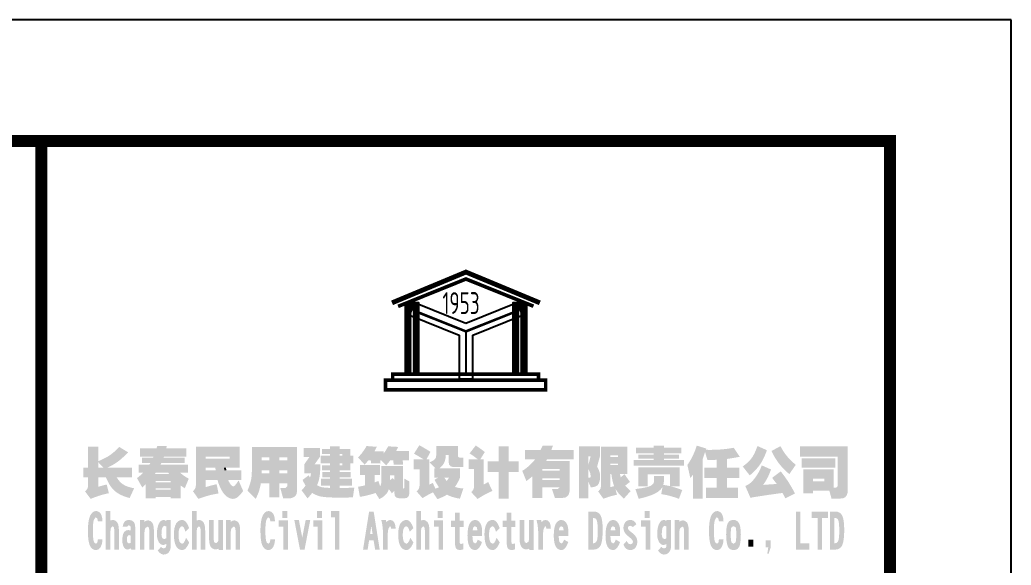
# Model space of a CAD drawing. Extents: x 1417642 to 3570900, y 124798 to 1191112.
# Drawn here: x 1606076 to 1618342, y 499497 to 506248 of the extents above; entities that cross this region are included whole.
import ezdxf

# ---------------------------------------------------------------- set-up
doc = ezdxf.new("R2010")
doc.units = 0
doc.header["$LTSCALE"] = 1000
doc.header["$MEASUREMENT"] = 0
doc.layers.add('PUB_TITLE', color=4, linetype='CONTINUOUS')
doc.layers.add('图戳', color=211, linetype='CONTINUOUS')
doc.styles.get("Standard").update_dxf_attribs({"font": 'GBENOR', "bigfont": 'GBCBIG'})

msp = doc.modelspace()

# ---------------------------------------------------------------- hatches: boundary and pattern name
at = {"layer": '图戳'}
h = msp.add_hatch(color=256, dxfattribs=at)
h.paths.add_polyline_path([(1610976.4, 502558.9), (1610888.9, 502594.3), (1610931.3, 502667.7), (1610953.1, 502705.5), (1610883.4, 502705.5), (1610883.4, 501860.5), (1610976.4, 501860.5)])
h.paths.add_polyline_path([(1610888.9, 502594.3), (1610976.4, 502558.9), (1610976.4, 502705.5), (1610953.1, 502705.5), (1610931.3, 502667.7)], flags=17)
h = msp.add_hatch(color=256, dxfattribs=at)
h.paths.add_polyline_path([(1612215.4, 501860.5), (1612308.4, 501860.5), (1612308.4, 502705.5), (1612238.7, 502705.5), (1612260.5, 502667.7), (1612302.9, 502594.3), (1612215.4, 502558.9)])
h.paths.add_polyline_path([(1612260.5, 502667.7), (1612238.7, 502705.5), (1612215.4, 502705.5), (1612215.4, 502558.9), (1612302.9, 502594.3)], flags=17)
h = msp.add_hatch(color=256, dxfattribs=at)
h.paths.add_polyline_path([(1608155.3, 500742.2), (1607817.8, 500742.2), (1607826.3, 500760.4), (1608115.3, 500760.4), (1608115.3, 500826.2), (1607853, 500826.2), (1607859.2, 500841.3), (1608136.6, 500841.3), (1608136.6, 500942.3), (1607887.2, 500942.3), (1607893.9, 500971.6), (1607776.9, 500971.6), (1607767.2, 500942.3), (1607561.3, 500942.3), (1607561.3, 500841.3), (1607729.8, 500841.3), (1607722.7, 500826.2), (1607588, 500826.2), (1607588, 500760.4), (1607689.8, 500760.4), (1607679.1, 500742.2), (1607545.3, 500742.2), (1607545.3, 500641.7), (1607600, 500641.7), (1607570.7, 500611.5), (1607544, 500588.8), (1607525.3, 500575.5), (1607591.1, 500457.7), (1607617.4, 500483), (1607633.8, 500499), (1607633.8, 500324.8), (1607755.6, 500324.8), (1607755.6, 500339), (1607942.8, 500339), (1607942.8, 500324.8), (1608064.6, 500324.8), (1608064.6, 500482.6), (1608094.4, 500463.5), (1608117.5, 500449.7), (1608165.9, 500567.5), (1608130.4, 500588.4), (1608100.1, 500608.4), (1608076.1, 500627.1), (1608075.2, 500627.5), (1608060.6, 500641.7), (1608155.3, 500641.7)])
h.paths.add_polyline_path([(1607758.3, 500641.7), (1607912.1, 500641.7), (1607922.3, 500626.2), (1607746.3, 500626.2)], flags=17)
h.paths.add_polyline_path([(1607755.6, 500539), (1607942.8, 500539), (1607942.8, 500521.3), (1607755.6, 500521.3)], flags=16)
h.paths.add_polyline_path([(1607755.6, 500447), (1607942.8, 500447), (1607942.8, 500431.9), (1607755.6, 500431.9)], flags=16)
h = msp.add_hatch(color=256, dxfattribs=at)
h.paths.add_polyline_path([(1610166.4, 500734.2), (1610166.4, 500756.4), (1610201.1, 500756.4), (1610201.1, 500851.6), (1610166.4, 500851.6), (1610166.4, 500936.9), (1610034.4, 500936.9), (1610034.4, 500969.4), (1609915.2, 500969.4), (1609915.2, 500936.9), (1609814.8, 500936.9), (1609814.8, 500873.3), (1609915.2, 500873.3), (1609915.2, 500851.6), (1609798.8, 500851.6), (1609798.8, 500756.4), (1609915.2, 500756.4), (1609915.2, 500734.2), (1609814.8, 500734.2), (1609814.8, 500671.1), (1609915.2, 500671.1), (1609915.2, 500651.5), (1609820.1, 500651.5), (1609820.1, 500583.1), (1609915.2, 500583.1), (1609915.2, 500566.2), (1609801.4, 500566.2), (1609801.4, 500481.7), (1609915.2, 500481.7), (1609915.2, 500453.2), (1609876.5, 500455.5), (1609840.5, 500458.6), (1609811.6, 500461.7), (1609777.9, 500474.1), (1609753.4, 500486.6), (1609763.6, 500510.6), (1609772.5, 500536.4), (1609779.6, 500565.3), (1609785.4, 500598.2), (1609789.9, 500634.2), (1609792.5, 500673.3), (1609793.4, 500716), (1609793.4, 500744.9), (1609722.7, 500744.9), (1609788.1, 500836), (1609788.1, 500947.6), (1609588.5, 500947.6), (1609588.5, 500836), (1609659.2, 500836), (1609595.1, 500744.9), (1609595.1, 500633.7), (1609679.2, 500633.7), (1609671.6, 500596.8), (1609666.3, 500580.4), (1609649.8, 500609.7), (1609574.3, 500551.9), (1609591.1, 500518.2), (1609608.5, 500487.5), (1609611.6, 500481.7), (1609590.7, 500455), (1609565.8, 500426.6), (1609562.3, 500423), (1609636.5, 500323.4), (1609661.4, 500351.9), (1609683.6, 500379.5), (1609692.9, 500391), (1609721, 500375), (1609753.4, 500361.2), (1609789.9, 500349.2), (1609802.3, 500345.7), (1609829.4, 500342.6), (1609858.8, 500339.4), (1609889.9, 500337.2), (1609922.3, 500335.4), (1609956.6, 500334.1), (1609992.6, 500333.2), (1610030.4, 500332.8), (1610069.5, 500333.2), (1610110.4, 500333.7), (1610153.5, 500335), (1610197.5, 500336.3), (1610214.4, 500457.2), (1610175.7, 500455.5), (1610137.9, 500454.1), (1610101.9, 500453.2), (1610067.3, 500452.8), (1610034.4, 500452.4), (1610034.4, 500481.7), (1610185.1, 500481.7), (1610185.1, 500566.2), (1610034.4, 500566.2), (1610034.4, 500583.1), (1610169.1, 500583.1), (1610169.1, 500651.5), (1610034.4, 500651.5), (1610034.4, 500671.1), (1610166.4, 500671.1), (1610166.4, 500703.1)])
h.paths.add_polyline_path([(1610034.4, 500734.2), (1610034.4, 500756.4), (1610065.9, 500756.4), (1610065.9, 500734.2)], flags=16)
h.paths.add_polyline_path([(1610034.4, 500851.6), (1610034.4, 500873.3), (1610065.9, 500873.3), (1610065.9, 500851.6)], flags=16)
h = msp.add_hatch(color=256, dxfattribs=at)
h.paths.add_polyline_path([(1610891, 500910.2), (1610732.3, 500910.2), (1610748.7, 500941.8), (1610758.5, 500960.9), (1610634.1, 500968), (1610616.3, 500937.4), (1610597.2, 500906.7), (1610576.7, 500878.2), (1610576.7, 500907.6), (1610464.2, 500907.6), (1610481.1, 500939.1), (1610493.6, 500962.3), (1610366, 500972), (1610348.7, 500941.8), (1610329.1, 500912.5), (1610307.8, 500883.6), (1610284.2, 500855.6), (1610261.5, 500830.7), (1610342, 500740.9), (1610366, 500767.5), (1610389.5, 500796), (1610417.6, 500796), (1610422.9, 500756.4), (1610539.4, 500756.4), (1610534.5, 500796), (1610547.8, 500796), (1610608.7, 500732.4), (1610631.8, 500759.1), (1610654.1, 500788), (1610658.5, 500793.3), (1610695.8, 500793.3), (1610702.5, 500743.1), (1610819, 500743.1), (1610813.2, 500793.3), (1610891, 500793.3)])
h.paths.add_polyline_path([(1610531.4, 500738.2), (1610286.4, 500738.2), (1610286.4, 500613.7), (1610346.9, 500613.7), (1610346.9, 500485.3), (1610314.4, 500477.7), (1610278, 500470.6), (1610261.1, 500467), (1610284.2, 500342.6), (1610324.2, 500350.1), (1610360.7, 500357.7), (1610394.4, 500366.1), (1610423.3, 500373.7), (1610457.6, 500383.5), (1610478, 500390.6), (1610525.1, 500314.5), (1610560.3, 500335), (1610589.6, 500357.2), (1610612.7, 500381.7), (1610630.1, 500407.9), (1610633.2, 500414.6), (1610642.1, 500438.6), (1610663.8, 500408.8), (1610679, 500387), (1610710.5, 500415.9), (1610710.5, 500387.9), (1610716.7, 500354.6), (1610735.9, 500333.2), (1610767.9, 500324.8), (1610773.6, 500324.8), (1610840.3, 500324.8), (1610869.2, 500331.4), (1610887.9, 500352.3), (1610895.9, 500387), (1610896.3, 500399), (1610896.3, 500533.3), (1610832.8, 500568.8), (1610832.8, 500455), (1610823.9, 500441.2), (1610816.3, 500452.4), (1610816.3, 500726.2), (1610550.5, 500726.2), (1610550.5, 500668.4), (1610550.5, 500609.7), (1610550.5, 500551), (1610547.8, 500513.3), (1610538.9, 500479.9), (1610535.8, 500472.4), (1610511.8, 500539), (1610477.6, 500526.2), (1610466, 500521.7), (1610466, 500613.7), (1610531.4, 500613.7)])
h.paths.add_polyline_path([(1610656.7, 500609.7), (1610710.5, 500609.7), (1610710.5, 500550.6), (1610690.5, 500575.1), (1610655.8, 500549.7), (1610656.7, 500551)], flags=16)
h = msp.add_hatch(color=256, dxfattribs=at)
h.paths.add_polyline_path([(1611156, 500900), (1611136.4, 500912.9), (1611110.2, 500929.4), (1611077.3, 500948.9), (1611037.7, 500972), (1611019.9, 500982.3), (1610952.8, 500877.3), (1610986.6, 500858.7), (1611018.1, 500840), (1611047.9, 500821.8), (1611072.8, 500806.2), (1610949.7, 500806.2), (1610949.7, 500684.4), (1611022.1, 500684.4), (1611022.1, 500567.1), (1611022.1, 500482.6), (1611015.9, 500447.9), (1610996.8, 500420.4), (1610984.8, 500410.6), (1611058.2, 500327), (1611091.5, 500346.6), (1611121.7, 500364.3), (1611134.2, 500371), (1611163.1, 500386.1), (1611188.4, 500397.7), (1611242.6, 500314.5), (1611277.8, 500327.9), (1611311.1, 500342.6), (1611342.2, 500359), (1611360.9, 500370.6), (1611389.8, 500355.9), (1611421.3, 500343.9), (1611455.6, 500333.7), (1611492.9, 500325.2), (1611522.3, 500320.8), (1611564, 500446.6), (1611524.5, 500450.6), (1611489.4, 500456.8), (1611459.1, 500465.3), (1611477.4, 500492.8), (1611495.1, 500523.5), (1611512, 500556.8), (1611522.7, 500580.4), (1611522.7, 500696.9), (1611270.6, 500696.9), (1611297.8, 500723.1), (1611319.1, 500750.7), (1611323.1, 500757.8), (1611336, 500788.9), (1611343.6, 500824.4), (1611344.9, 500838.7), (1611344.9, 500860), (1611381.8, 500860), (1611381.8, 500838.7), (1611381.8, 500776.4), (1611388, 500742.6), (1611406.2, 500720.9), (1611437.4, 500711.5), (1611447.1, 500711.1), (1611562.3, 500711.1), (1611562.3, 500827.6), (1611516.9, 500827.6), (1611498.3, 500840), (1611498.3, 500846.2), (1611498.3, 500900), (1611498.3, 500971.6), (1611229.7, 500971.6), (1611229.7, 500916), (1611229.7, 500862.7), (1611223.1, 500828), (1611213.7, 500811.6), (1611192, 500792.4), (1611156.8, 500775.1), (1611144.8, 500770.2), (1611217.3, 500696.9), (1611205.3, 500696.9), (1611205.3, 500580.4), (1611252, 500580.4), (1611207.1, 500554.6), (1611225.3, 500520.8), (1611243.5, 500489.7), (1611262.6, 500461.7), (1611229.7, 500448.8), (1611217.3, 500444.4), (1611186.6, 500514.6), (1611153.3, 500499.9), (1611144, 500495), (1611144, 500567.1), (1611144, 500713.8), (1611144, 500806.2), (1611107.9, 500806.2)])
h.paths.add_polyline_path([(1611328.4, 500580.4), (1611386.2, 500580.4), (1611366.2, 500549.3), (1611359.1, 500538.6), (1611337.3, 500566.6)], flags=16)
h = msp.add_hatch(color=256, dxfattribs=at)
h.paths.add_polyline_path([(1611829, 500897.4), (1611810.8, 500912.5), (1611784.5, 500932), (1611751.2, 500955.6), (1611717.4, 500978.7), (1611641, 500880.9), (1611672.5, 500859.6), (1611702.3, 500838.7), (1611729.9, 500817.8), (1611741.4, 500808.9), (1611629, 500808.9), (1611629, 500687.1), (1611697.4, 500687.1), (1611697.4, 500647.1), (1611697.4, 500567.1), (1611697.4, 500472.4), (1611690.7, 500438.1), (1611671.6, 500411), (1611660.5, 500402.6), (1611739.2, 500316.8), (1611772.1, 500337.2), (1611802.3, 500355.4), (1611820.6, 500365.7), (1611845.9, 500379.5), (1611877.5, 500395), (1611916.1, 500412.8), (1611923.2, 500415.9), (1611871.7, 500525.3), (1611838.8, 500508.4), (1611816.6, 500496.4), (1611816.6, 500567.1), (1611816.6, 500647.1), (1611816.6, 500808.9), (1611773.9, 500808.9)])
h.paths.add_polyline_path([(1612249.5, 500782.2), (1612125.5, 500782.2), (1612125.5, 500969.4), (1612001, 500969.4), (1612001, 500782.2), (1611863.2, 500782.2), (1611863.2, 500649.7), (1612001, 500649.7), (1612001, 500322.1), (1612125.5, 500322.1), (1612125.5, 500649.7), (1612249.5, 500649.7)])
h = msp.add_hatch(color=256, dxfattribs=at)
h.paths.add_polyline_path([(1612928.8, 500923.6), (1612653.6, 500923.6), (1612665.2, 500957.4), (1612672.3, 500976), (1612545.2, 500976), (1612529.6, 500943.6), (1612519.8, 500923.6), (1612326.4, 500923.6), (1612326.4, 500806.7), (1612451.4, 500806.7), (1612428.2, 500778.2), (1612422, 500771.1), (1612388.7, 500738.2), (1612358.5, 500711.1), (1612331.3, 500689.7), (1612306.9, 500673.7), (1612292.7, 500666.2), (1612343.8, 500537.7), (1612373.1, 500560.8), (1612401.1, 500583.1), (1612416.7, 500595.5), (1612416.7, 500329.7), (1612541.2, 500329.7), (1612541.2, 500459), (1612754.1, 500459), (1612733.7, 500441.2), (1612660.3, 500441.2), (1612696.3, 500329.7), (1612790.6, 500329.7), (1612823.9, 500334.6), (1612849.2, 500347.9), (1612867, 500370.1), (1612876.8, 500401.7), (1612879.5, 500432.4), (1612879.5, 500786.2), (1612587, 500786.2), (1612599.8, 500806.7), (1612928.8, 500806.7)])
h.paths.add_polyline_path([(1612755, 500688.4), (1612755, 500666.2), (1612541.2, 500666.2), (1612541.2, 500688.4)], flags=16)
h.paths.add_polyline_path([(1612755, 500573.7), (1612755, 500551.9), (1612541.2, 500551.9), (1612541.2, 500573.7)], flags=16)
h = msp.add_hatch(color=256, dxfattribs=at)
h.paths.add_polyline_path([(1613253.8, 500967.6), (1612993.7, 500967.6), (1612993.7, 500324.8), (1613108.4, 500324.8), (1613108.4, 500535), (1613141.7, 500459.9), (1613180.4, 500464.4), (1613211.5, 500476.8), (1613224.9, 500487), (1613240.9, 500510.6), (1613251.5, 500542.6), (1613256, 500583.1), (1613256.4, 500593.7), (1613253.3, 500630.2), (1613248.9, 500649.7), (1613238.7, 500678.2), (1613220.9, 500714.6), (1613219.1, 500718.2), (1613253.8, 500842.7)])
h.paths.add_polyline_path([(1613108.4, 500842.7), (1613138.2, 500842.7), (1613108.4, 500730.2)], flags=16)
h.paths.add_polyline_path([(1613108.4, 500692.9), (1613125.7, 500656.4), (1613133.7, 500635.1), (1613139.5, 500599.1), (1613139.5, 500593.7), (1613132.9, 500582.2), (1613108.4, 500579.1)], flags=16)
h.paths.add_polyline_path([(1613594.7, 500964.9), (1613267.6, 500964.9), (1613267.6, 500910.7), (1613267.6, 500856), (1613267.6, 500711.1), (1613267.6, 500540.4), (1613267.6, 500479), (1613260.9, 500444.8), (1613241.3, 500418.1), (1613231.5, 500410.6), (1613297.3, 500319.4), (1613333.8, 500332.3), (1613366.2, 500343.9), (1613371.6, 500345.7), (1613399.6, 500353.7), (1613436, 500362.6), (1613464, 500368.3), (1613445.8, 500443), (1613460.9, 500418.1), (1613480.5, 500391.9), (1613504.5, 500363.9), (1613533.4, 500335), (1613549.4, 500319.9), (1613633.9, 500415), (1613604.1, 500441.7), (1613579.2, 500466.1), (1613565.4, 500481.3), (1613590.7, 500500.8), (1613621.4, 500524.8), (1613625, 500527.9), (1613557.8, 500623.1), (1613529.4, 500599.9), (1613510.7, 500584.8), (1613502.7, 500619.5), (1613501.4, 500627.1), (1613594.7, 500627.1), (1613594.7, 500681.7), (1613594.7, 500735.5)])
h.paths.add_polyline_path([(1613477.8, 500856), (1613477.8, 500836.9), (1613384, 500836.9), (1613384, 500856)], flags=16)
h.paths.add_polyline_path([(1613477.8, 500755.1), (1613477.8, 500735.5), (1613384, 500735.5), (1613384, 500755.1)], flags=16)
h.paths.add_polyline_path([(1613394.7, 500627.1), (1613400.9, 500584.8), (1613408.5, 500547), (1613416.9, 500513.7), (1613426.7, 500484.4), (1613430.3, 500475.9), (1613394.7, 500466.1), (1613384, 500463), (1613384, 500540.4), (1613384, 500627.1)], flags=16)
h = msp.add_hatch(color=256, dxfattribs=at)
h.paths.add_polyline_path([(1614262.9, 500950.3), (1614047.3, 500950.3), (1614047.3, 500974.7), (1613920.1, 500974.7), (1613920.1, 500950.3), (1613701, 500950.3), (1613701, 500881.3), (1613920.1, 500881.3), (1613920.1, 500864.9), (1613727.7, 500864.9), (1613727.7, 500817.3), (1613920.1, 500817.3), (1613920.1, 500800.9), (1613671.6, 500800.9), (1613671.6, 500727.1), (1614292.2, 500727.1), (1614292.2, 500800.9), (1614047.3, 500800.9), (1614047.3, 500817.3), (1614234, 500817.3), (1614234, 500864.9), (1614047.3, 500864.9), (1614047.3, 500881.3), (1614262.9, 500881.3)])
h.paths.add_polyline_path([(1613845, 500620.4), (1614122.4, 500620.4), (1614122.4, 500474.6), (1614087.7, 500482.6), (1614052.2, 500488.8), (1614038.8, 500490.6), (1614044.6, 500525.7), (1614044.6, 500529.7), (1614044.6, 500601.7), (1613922.8, 500601.7), (1613922.8, 500529.7), (1613912.6, 500503), (1613881.5, 500479.5), (1613880.1, 500479), (1613859.2, 500471), (1613831.7, 500463), (1613797.9, 500455.5), (1613757.4, 500448.4), (1613710.8, 500441.7), (1613692.5, 500439), (1613733, 500318.1), (1613778.8, 500329.2), (1613821, 500340.8), (1613858.8, 500352.8), (1613893, 500365.2), (1613923.3, 500378.1), (1613949, 500391.5), (1613971.3, 500405.2), (1613978.8, 500410.6), (1614006.4, 500435.5), (1614027.3, 500463), (1614028.6, 500465.7), (1614012.2, 500377.2), (1614054, 500369.2), (1614089.5, 500362.1), (1614118, 500354.6), (1614118.4, 500354.6), (1614146.9, 500347), (1614180.7, 500336.3), (1614219.3, 500323), (1614231.8, 500318.6), (1614272.2, 500427), (1614234.4, 500441.2), (1614199.3, 500452.8), (1614167.8, 500462.6), (1614154, 500466.6), (1614135.8, 500471), (1614239.3, 500471), (1614239.3, 500710.2), (1613728.5, 500710.2), (1613728.5, 500665.7), (1613728.5, 500620.4), (1613728.5, 500471), (1613845, 500471)])
for points in [[(1614527, 500816.9), (1614538.5, 500848.9), (1614550.1, 500884), (1614555, 500898.7), (1614583.4, 500800), (1614619, 500800), (1614655, 500800.4), (1614691.4, 500801.3), (1614698.1, 500801.3), (1614698.1, 500704.9), (1614545.6, 500704.9), (1614545.6, 500577.7), (1614698.1, 500577.7), (1614698.1, 500457.2), (1614564.3, 500457.2), (1614564.3, 500329.7), (1614963.5, 500329.7), (1614963.5, 500457.2), (1614825.2, 500457.2), (1614825.2, 500577.7), (1614976.8, 500577.7), (1614976.8, 500704.9), (1614825.2, 500704.9), (1614825.2, 500812), (1614860.4, 500817.3), (1614895.9, 500822.7), (1614931.5, 500828.9), (1614967.1, 500835.6), (1614983.5, 500838.7), (1614908.8, 500950.7), (1614876.4, 500944.9), (1614843, 500939.6), (1614808.8, 500935.1), (1614774.1, 500931.6), (1614738.6, 500928.5), (1614702.1, 500926.7), (1614665.2, 500925.4), (1614627.4, 500924.5), (1614588.7, 500924.9), (1614563.4, 500925.4), (1614568.7, 500941.4), (1614452.3, 500976.9), (1614439.8, 500940), (1614426, 500904.9), (1614411.8, 500871.1), (1614396.3, 500838.2), (1614379.8, 500807.1), (1614362.5, 500777.8), (1614344.2, 500749.3), (1614336.2, 500737.8), (1614372.3, 500575.5), (1614395.4, 500603.5), (1614405.1, 500615.1), (1614405.1, 500322.1), (1614527, 500322.1)], [(1606991.5, 500055.9), (1607007.8, 500084.3), (1607017.8, 500088.5), (1607034.6, 500074.8), (1607041.4, 500041.2), (1607098.2, 500041.2), (1607095, 500078.5), (1607087.2, 500111.1), (1607076.6, 500134.2), (1607057.7, 500154.7), (1607034.1, 500165.2), (1607017.8, 500166.8), (1606993.6, 500162), (1606972.6, 500147.3), (1606953.7, 500123.2), (1606950, 500116.8), (1606940, 500093.2), (1606931.6, 500065.3), (1606925.8, 500032.8), (1606921.6, 499996), (1606919, 499955), (1606918.5, 499921.9), (1606919.5, 499877.2), (1606921.6, 499837.3), (1606925.8, 499802.6), (1606931.6, 499772.6), (1606939.5, 499747.9), (1606939.5, 499747.4), (1606954.2, 499719), (1606973.1, 499699.1), (1606995.2, 499687.5), (1607017.8, 499683.8), (1607043, 499689.1), (1607064, 499705.4), (1607076.6, 499723.2), (1607089.3, 499752.7), (1607096.1, 499785.8), (1607098.2, 499816.8), (1607041.4, 499816.8), (1607036.2, 499781.6), (1607034.6, 499778.4), (1607017.8, 499762.6), (1606998.3, 499775.3), (1606988.9, 499797.3), (1606984.7, 499821.5), (1606981.5, 499854.6), (1606979.9, 499896.7), (1606979.9, 499921.9), (1606980.5, 499969.7), (1606983.1, 500008.6), (1606987.3, 500038.5)], [(1607282.7, 500023.3), (1607279, 500028.6), (1607259, 500047.5), (1607234.8, 500056.4), (1607223.8, 500056.9), (1607198.6, 500050.6), (1607196.5, 500049.6), (1607196.5, 500166.8), (1607139.7, 500166.8), (1607139.7, 499690.1), (1607196.5, 499690.1), (1607196.5, 499917.1), (1607202.2, 499953.9), (1607204.4, 499959.7), (1607223.8, 499978.1), (1607238.5, 499968.1), (1607244.8, 499939.2), (1607245.3, 499921.9), (1607245.3, 499690.1), (1607302.1, 499690.1), (1607302.1, 499921.9), (1607300, 499964.4), (1607293.7, 499998.6)], [(1608367.3, 499964.4), (1608361, 499998.6), (1608350, 500023.3), (1608346.3, 500028.6), (1608326.4, 500047.5), (1608302.2, 500056.4), (1608291.1, 500056.9), (1608265.9, 500050.6), (1608263.8, 500049.6), (1608263.8, 500166.8), (1608207.1, 500166.8), (1608207.1, 499690.1), (1608263.8, 499690.1), (1608263.8, 499917.1), (1608269.6, 499953.9), (1608271.2, 499959.7), (1608291.1, 499978.1), (1608305.9, 499968.1), (1608312.2, 499939.2), (1608312.7, 499921.9), (1608312.7, 499690.1), (1608369.4, 499690.1), (1608369.4, 499921.9)], [(1609115.2, 499969.7), (1609117.8, 500008.6), (1609121.5, 500038.5), (1609126.2, 500055.9), (1609142.5, 500084.3), (1609152.5, 500088.5), (1609168.8, 500074.8), (1609176.1, 500041.2), (1609232.9, 500041.2), (1609229.7, 500078.5), (1609221.9, 500111.1), (1609211.3, 500134.2), (1609192.4, 500154.7), (1609168.8, 500165.2), (1609152.5, 500166.8), (1609128.3, 500162), (1609106.8, 500147.3), (1609087.8, 500123.2), (1609084.2, 500116.8), (1609074.2, 500093.2), (1609066.3, 500065.3), (1609060, 500032.8), (1609055.8, 499996), (1609053.7, 499955), (1609053.2, 499921.9), (1609054.2, 499877.2), (1609056.3, 499837.3), (1609060.5, 499802.6), (1609066.3, 499772.6), (1609073.7, 499747.9), (1609074.2, 499747.4), (1609088.9, 499719), (1609107.3, 499699.1), (1609129.9, 499687.5), (1609152.5, 499683.8), (1609177.7, 499689.1), (1609198.7, 499705.4), (1609211.3, 499723.2), (1609224, 499752.7), (1609230.8, 499785.8), (1609232.9, 499816.8), (1609176.1, 499816.8), (1609170.9, 499781.6), (1609169.3, 499778.4), (1609152.5, 499762.6), (1609133, 499775.3), (1609123.6, 499797.3), (1609119.4, 499821.5), (1609116.2, 499854.6), (1609114.6, 499896.7), (1609114.6, 499921.9)], [(1610030.6, 500166.8), (1609926.6, 500166.8), (1609926.6, 500088.5), (1609973.9, 500088.5), (1609973.9, 499690.1), (1610030.6, 499690.1)], [(1611121.6, 500028.6), (1611101.1, 500047.5), (1611077, 500056.4), (1611065.9, 500056.9), (1611040.7, 500050.6), (1611039.1, 500049.6), (1611039.1, 500166.8), (1610982.4, 500166.8), (1610982.4, 499690.1), (1611039.1, 499690.1), (1611039.1, 499917.1), (1611044.4, 499953.9), (1611046.5, 499959.7), (1611065.9, 499978.1), (1611081.2, 499968.1), (1611087, 499939.2), (1611087.5, 499921.9), (1611087.5, 499690.1), (1611144.2, 499690.1), (1611144.2, 499921.9), (1611142.1, 499964.4), (1611135.8, 499998.6), (1611125.3, 500023.3)], [(1611568.3, 500049.6), (1611517.4, 500049.6), (1611517.4, 500147.3), (1611459.6, 500147.3), (1611459.6, 500049.6), (1611411.7, 500049.6), (1611411.7, 499968.6), (1611459.6, 499968.6), (1611459.6, 499784.7), (1611462.2, 499742.1), (1611469.5, 499712.7), (1611473.7, 499704.3), (1611492.1, 499689.6), (1611520.5, 499683.8), (1611522.1, 499683.8), (1611547.3, 499688), (1611564.7, 499695.4), (1611564.7, 499767.9), (1611538.4, 499759.5), (1611534.7, 499759), (1611522.1, 499765.8), (1611517.4, 499784.7), (1611517.4, 499968.6), (1611568.3, 499968.6)], [(1612209, 500049.6), (1612158, 500049.6), (1612158, 500147.3), (1612100.2, 500147.3), (1612100.2, 500049.6), (1612051.8, 500049.6), (1612051.8, 499968.6), (1612100.2, 499968.6), (1612100.2, 499784.7), (1612102.3, 499742.1), (1612109.6, 499712.7), (1612114.4, 499704.3), (1612132.8, 499689.6), (1612160.6, 499683.8), (1612162.7, 499683.8), (1612187.9, 499688), (1612204.8, 499695.4), (1612204.8, 499767.9), (1612179, 499759.5), (1612174.8, 499759), (1612162.7, 499765.8), (1612158, 499784.7), (1612158, 499968.6), (1612209, 499968.6)], [(1614667.4, 500008.6), (1614671.6, 500038.5), (1614676.3, 500055.9), (1614692.1, 500084.3), (1614702.6, 500088.5), (1614718.9, 500074.8), (1614726.2, 500041.2), (1614783, 500041.2), (1614779.9, 500078.5), (1614772, 500111.1), (1614760.9, 500134.2), (1614742, 500154.7), (1614718.9, 500165.2), (1614702.6, 500166.8), (1614678.4, 500162), (1614656.9, 500147.3), (1614638, 500123.2), (1614634.3, 500116.8), (1614624.3, 500093.2), (1614616.4, 500065.3), (1614610.1, 500032.8), (1614605.9, 499996), (1614603.8, 499955), (1614603.3, 499921.9), (1614603.8, 499877.2), (1614606.4, 499837.3), (1614610.6, 499802.6), (1614616.4, 499772.6), (1614623.8, 499747.9), (1614623.8, 499747.4), (1614639, 499719), (1614657.4, 499699.1), (1614679.5, 499687.5), (1614702.6, 499683.8), (1614727.8, 499689.1), (1614748.8, 499705.4), (1614760.9, 499723.2), (1614773.5, 499752.7), (1614780.9, 499785.8), (1614783, 499816.8), (1614726.2, 499816.8), (1614721, 499781.6), (1614719.4, 499778.4), (1614702.6, 499762.6), (1614683.2, 499775.3), (1614673.7, 499797.3), (1614669, 499821.5), (1614666.3, 499854.6), (1614664.8, 499896.7), (1614664.2, 499921.9), (1614665.3, 499969.7)], [(1615735.3, 500160.5), (1615678.5, 500160.5), (1615678.5, 499690.1), (1615845.1, 499690.1), (1615845.1, 499768.9), (1615735.3, 499768.9)], [(1616003.3, 500081.6), (1616074.2, 500081.6), (1616074.2, 500160.5), (1615873.5, 500160.5), (1615873.5, 500081.6), (1615946.5, 500081.6), (1615946.5, 499690.1), (1616003.3, 499690.1)], [(1607715.7, 500021.2), (1607696.8, 500040.1), (1607672.6, 500050.1), (1607658.9, 500051.2), (1607635.3, 500045.4), (1607617.9, 500033.3), (1607617.9, 500056.9), (1607561.2, 500056.9), (1607561.2, 499690.1), (1607617.9, 499690.1), (1607617.9, 499905.1), (1607623.7, 499941.3), (1607630.6, 499956), (1607652.6, 499972.3), (1607658.9, 499972.9), (1607672.1, 499962.9), (1607677.9, 499929.2), (1607677.9, 499690.1), (1607734.6, 499690.1), (1607734.6, 499928.7), (1607732, 499969.7), (1607724.6, 500001.8)], [(1608139.3, 500022.3), (1608121.4, 500042.2), (1608102.5, 500053.8), (1608085.1, 500056.9), (1608058.3, 500053.3), (1608035.7, 500041.2), (1608016.3, 500021.7), (1608009.5, 500011.7), (1607997.9, 499985.5), (1607989.5, 499954.5), (1607984.2, 499918.7), (1607982.7, 499878.8), (1607983.7, 499836.7), (1607987.9, 499800), (1607995.3, 499767.9), (1608005.3, 499740.6), (1608008.9, 499732.2), (1608026.3, 499708.5), (1608047.3, 499692.7), (1608072, 499684.9), (1608085.1, 499683.8), (1608105.1, 499688), (1608124.6, 499701.2), (1608142.9, 499722.7), (1608160.3, 499753.2), (1608171.3, 499778.4), (1608133, 499836.7), (1608117.7, 499796.8), (1608102, 499772.1), (1608085.7, 499762.4), (1608063.1, 499773.2), (1608051.5, 499790), (1608043.6, 499816.8), (1608039.9, 499853), (1608039.4, 499878.8), (1608041.5, 499917.7), (1608049.4, 499948.7), (1608051.5, 499953.4), (1608069.9, 499974.4), (1608085.1, 499978.1), (1608100.9, 499969.2), (1608115.1, 499941.8), (1608124.6, 499910.3), (1608170.3, 499956), (1608155.6, 499993.3)], [(1608590.2, 499773.2), (1608590.2, 499811), (1608590.2, 499844.6), (1608590.2, 500056.9), (1608533.4, 500056.9), (1608533.4, 499844.6), (1608533.4, 499839.9), (1608533.4, 499809.4), (1608527.6, 499788.9), (1608506.6, 499771.1), (1608501.4, 499771.1), (1608480.9, 499780.5), (1608474.6, 499812.6), (1608474.6, 499818.3), (1608474.6, 500056.9), (1608417.8, 500056.9), (1608417.8, 499818.3), (1608420.4, 499778.9), (1608427.8, 499746.4), (1608439.9, 499722.7), (1608458.8, 499704.3), (1608482.4, 499694.3), (1608501.4, 499692.2), (1608527.1, 499697.5), (1608535, 499701.2), (1608538.7, 499683.8), (1608590.2, 499683.8), (1608590.2, 499708), (1608590.2, 499738.5)], [(1608792, 500001.8), (1608783, 500021.2), (1608764.1, 500040.1), (1608739.9, 500050.1), (1608726.3, 500051.2), (1608702.6, 500045.4), (1608684.8, 500033.3), (1608684.8, 500056.9), (1608628.5, 500056.9), (1608628.5, 499690.1), (1608684.8, 499690.1), (1608684.8, 499905.1), (1608691.1, 499941.3), (1608697.9, 499956), (1608719.5, 499972.3), (1608726.3, 499972.9), (1608739.4, 499962.9), (1608745.2, 499929.2), (1608745.2, 499928.7), (1608745.2, 499690.1), (1608802, 499690.1), (1608802, 499928.7), (1608799.3, 499969.7)], [(1609669.6, 500056.9), (1609612.9, 500056.9), (1609570.3, 499837.8), (1609528.8, 500056.9), (1609472, 500056.9), (1609542.4, 499690.1), (1609599.2, 499690.1)], [(1610713.3, 500017), (1610704.9, 500032.8), (1610684.9, 500050.6), (1610659.2, 500056.9), (1610658.1, 500056.9), (1610634.5, 500050.6), (1610613.5, 500030.7), (1610611.4, 500028), (1610604, 500056.9), (1610547.2, 500056.9), (1610554.6, 500029.6), (1610560.4, 499999.1), (1610565.1, 499965.5), (1610568.3, 499928.7), (1610569.8, 499888.8), (1610570.9, 499851.5), (1610570.9, 499850.9), (1610570.9, 499690.1), (1610627.6, 499690.1), (1610627.6, 499850.9), (1610628.7, 499891.4), (1610632.4, 499926.1), (1610637.6, 499948.7), (1610653.4, 499976.5), (1610658.1, 499978.1), (1610666, 499969.7), (1610669.2, 499948.2), (1610725.9, 499948.2), (1610722.8, 499986)], [(1610914.6, 500022.3), (1610896.7, 500042.2), (1610877.3, 500053.8), (1610859.9, 500056.9), (1610833.7, 500053.3), (1610810.5, 500041.2), (1610791.1, 500021.7), (1610784.8, 500011.7), (1610772.7, 499985.5), (1610764.3, 499954.5), (1610759.6, 499918.7), (1610757.5, 499878.8), (1610759, 499836.7), (1610763.2, 499800), (1610770.1, 499767.9), (1610780.1, 499740.6), (1610784.3, 499732.2), (1610801.6, 499708.5), (1610822.6, 499692.7), (1610847.3, 499684.9), (1610859.9, 499683.8), (1610879.9, 499688), (1610899.3, 499701.2), (1610917.7, 499722.7), (1610935.1, 499753.2), (1610946.1, 499778.4), (1610907.8, 499836.7), (1610893, 499796.8), (1610877.3, 499772.1), (1610860.5, 499762.4), (1610837.9, 499773.2), (1610826.8, 499790), (1610818.9, 499816.8), (1610814.7, 499853), (1610814.2, 499878.8), (1610816.8, 499917.7), (1610824.2, 499948.7), (1610826.3, 499953.4), (1610844.7, 499974.4), (1610859.9, 499978.1), (1610875.7, 499969.2), (1610890.4, 499941.8), (1610899.9, 499910.3), (1610945.6, 499956), (1610930.9, 499993.3)], [(1611998.2, 499993.3), (1611981.4, 500022.3), (1611964.1, 500042.2), (1611944.6, 500053.8), (1611927.3, 500056.9), (1611901, 500053.3), (1611877.9, 500041.2), (1611858.4, 500021.7), (1611852.1, 500011.7), (1611840, 499985.5), (1611831.6, 499954.5), (1611826.4, 499918.7), (1611824.8, 499878.8), (1611826.4, 499836.7), (1611830.6, 499800), (1611837.4, 499767.9), (1611847.4, 499740.6), (1611851.6, 499732.2), (1611868.9, 499708.5), (1611890, 499692.7), (1611914.7, 499684.9), (1611927.3, 499683.8), (1611947.3, 499688), (1611966.7, 499701.2), (1611985.1, 499722.7), (1612002.4, 499753.2), (1612013.5, 499778.4), (1611975.1, 499836.7), (1611959.9, 499796.8), (1611944.6, 499772.1), (1611927.9, 499762.4), (1611905.2, 499773.2), (1611894.2, 499790), (1611886.3, 499816.8), (1611882.1, 499853), (1611881.6, 499878.8), (1611884.2, 499917.7), (1611891.5, 499948.7), (1611893.6, 499953.4), (1611912, 499974.4), (1611927.3, 499978.1), (1611943, 499969.2), (1611957.2, 499941.8), (1611967.2, 499910.3), (1612012.9, 499956)], [(1612316.7, 500056.9), (1612259.9, 500056.9), (1612259.9, 499818.3), (1612262.6, 499778.9), (1612270.5, 499746.4), (1612282, 499722.7), (1612300.9, 499704.3), (1612325.1, 499694.3), (1612344, 499692.2), (1612369.8, 499697.5), (1612377.1, 499701.2), (1612380.8, 499683.8), (1612432.8, 499683.8), (1612432.8, 499708), (1612432.8, 499738.5), (1612432.8, 499773.2), (1612432.8, 499811), (1612432.8, 499844.6), (1612432.8, 500056.9), (1612376.1, 500056.9), (1612376.1, 499844.6), (1612376.1, 499839.9), (1612376.1, 499809.4), (1612369.8, 499788.9), (1612348.8, 499771.1), (1612344, 499771.1), (1612323.5, 499780.5), (1612316.7, 499812.6), (1612316.7, 499818.3)], [(1612574.2, 499976.5), (1612579.5, 499978.1), (1612587.3, 499969.7), (1612590.5, 499948.2), (1612646.7, 499948.2), (1612643.6, 499986), (1612634.6, 500017), (1612626.2, 500032.8), (1612605.7, 500050.6), (1612580.5, 500056.9), (1612579.5, 500056.9), (1612555.8, 500050.6), (1612534.3, 500030.7), (1612532.2, 500028), (1612525.3, 500056.9), (1612468.6, 500056.9), (1612475.4, 500029.6), (1612481.7, 499999.1), (1612485.9, 499965.5), (1612489.1, 499928.7), (1612491.2, 499888.8), (1612491.7, 499851.5), (1612491.7, 499850.9), (1612491.7, 499690.1), (1612548.5, 499690.1), (1612548.5, 499850.9), (1612550, 499891.4), (1612553.7, 499926.1), (1612558.4, 499948.7)], [(1613704.6, 500003.3), (1613689.9, 500028.6), (1613670.5, 500046.4), (1613646.3, 500055.4), (1613629.5, 500056.9), (1613601.6, 500052.7), (1613579, 500041.2), (1613565.4, 500027.5), (1613551.2, 499999.1), (1613544.9, 499965.5), (1613544.3, 499956.6), (1613548, 499930.8), (1613558.5, 499905.6), (1613575.3, 499881.4), (1613599.5, 499858.3), (1613615.3, 499846.2), (1613643.7, 499821.5), (1613659.4, 499799.4), (1613662.6, 499785.8), (1613653.6, 499762.6), (1613629.5, 499755.8), (1613607.4, 499763.7), (1613589.5, 499787.3), (1613584.8, 499797.3), (1613544.9, 499752.1), (1613558.5, 499723.8), (1613575.9, 499702.7), (1613597.4, 499689.6), (1613623.2, 499684.3), (1613629.5, 499683.8), (1613656.8, 499688), (1613679.4, 499700.1), (1613693.1, 499713.2), (1613708.8, 499741.1), (1613716.2, 499773.2), (1613716.7, 499785.8), (1613713.6, 499815.2), (1613703.6, 499842), (1613686.2, 499867.2), (1613662.6, 499889.8), (1613657.8, 499893), (1613625.8, 499918.2), (1613605.8, 499939.2), (1613598.8, 499956), (1613605.3, 499976.5), (1613629.5, 499984.9), (1613653.6, 499976), (1613659.4, 499967.6)], [(1614314.2, 500040.1), (1614290.1, 500050.1), (1614276.4, 500051.2), (1614252.2, 500045.4), (1614234.9, 500033.3), (1614234.9, 500056.9), (1614178.1, 500056.9), (1614178.1, 499690.1), (1614234.9, 499690.1), (1614234.9, 499905.1), (1614241.2, 499941.3), (1614248, 499956), (1614269.6, 499972.3), (1614276.4, 499972.9), (1614289.5, 499962.9), (1614294.8, 499929.2), (1614294.8, 499928.7), (1614294.8, 499690.1), (1614351.5, 499690.1), (1614351.5, 499928.7), (1614349.4, 499969.7), (1614342.1, 500001.8), (1614333.2, 500021.2)], [(1615152.5, 499813.6), (1615088.9, 499813.6), (1615088.9, 499726.4), (1615152.5, 499726.4)], [(1615366.3, 499803.1), (1615303.3, 499803.1), (1615303.3, 499715.9), (1615336.4, 499715.9), (1615324.8, 499638.6), (1615341.6, 499638.6), (1615366.3, 499716.4)]]:
    msp.add_hatch(color=256, dxfattribs=at).paths.add_polyline_path(points)
h = msp.add_hatch(color=256, dxfattribs=at)
h.paths.add_polyline_path([(1615295.1, 500856.5), (1615310.2, 500894.2), (1615320, 500920), (1615203.6, 500971.6), (1615187.6, 500930.7), (1615172, 500894.7), (1615156.9, 500864), (1615141.8, 500838.2), (1615136.9, 500830.7), (1615118.6, 500806.7), (1615096.4, 500782.2), (1615069.7, 500757.3), (1615038.6, 500732), (1615020.8, 500718.2), (1615108, 500608.4), (1615138.7, 500635.5), (1615166.2, 500662.2), (1615191.1, 500688.4), (1615212.9, 500713.8), (1615231.1, 500738.2), (1615247.6, 500762.7), (1615264, 500790.7), (1615279.6, 500821.8)])
h.paths.add_polyline_path([(1615620.1, 500789.8), (1615594.8, 500816), (1615570.8, 500843.1), (1615549, 500870.7), (1615529, 500899.1), (1615510.7, 500928.5), (1615493.8, 500958.3), (1615487.6, 500970.7), (1615376.5, 500910.2), (1615392.5, 500877.3), (1615409.8, 500845.3), (1615428.5, 500814.7), (1615448.1, 500784.9), (1615469, 500756), (1615491.2, 500728.4), (1615514.7, 500702.2), (1615539.2, 500676.4), (1615565, 500652), (1615592.1, 500628.8), (1615597.4, 500624.4), (1615677, 500739.5), (1615647.7, 500764.4)])
h.paths.add_polyline_path([(1615629.4, 500454.1), (1615611.7, 500484.8), (1615594.8, 500512.8), (1615585, 500527.9), (1615566.3, 500555.9), (1615546.3, 500584.8), (1615525, 500614.2), (1615501.8, 500644), (1615490.3, 500658.2), (1615384.5, 500577.7), (1615408, 500547), (1615429.8, 500518.6), (1615441.8, 500502.6), (1615397.4, 500499.5), (1615357.4, 500496.8), (1615322.3, 500494.6), (1615291.6, 500491.9), (1615273.3, 500490.6), (1615281.8, 500502.6), (1615302.2, 500533.7), (1615320.5, 500565.3), (1615336.9, 500597.3), (1615351.1, 500629.7), (1615364, 500662.6), (1615370.7, 500681.7), (1615256.5, 500732.4), (1615243.6, 500699.5), (1615228.5, 500667.5), (1615211.6, 500636), (1615192.4, 500605.3), (1615171.1, 500575.1), (1615168.9, 500571.5), (1615142.2, 500539.9), (1615115.1, 500514.2), (1615087.5, 500494.1), (1615060, 500480.4), (1615052.4, 500477.7), (1615116, 500331), (1615156.4, 500338.6), (1615193.3, 500344.8), (1615226.7, 500350.1), (1615252, 500353.7), (1615277.4, 500357.7), (1615305.8, 500362.1), (1615337.8, 500367), (1615373.4, 500371.9), (1615411.6, 500377.2), (1615453.4, 500383), (1615498.3, 500389.2), (1615512.5, 500391), (1615529, 500361.2), (1615546.7, 500328.3), (1615549, 500323.9), (1615666.8, 500384.3), (1615648.1, 500420.8)])
h = msp.add_hatch(color=256, dxfattribs=at)
h.paths.add_polyline_path([(1616320.7, 500968.9), (1615728.1, 500968.9), (1615728.1, 500841.3), (1616196.2, 500841.3), (1616196.2, 500475.9), (1616177.1, 500454.6), (1616147.8, 500454.6), (1616147.8, 500476.4), (1616147.8, 500534.6), (1616147.8, 500683.5), (1615769.9, 500683.5), (1615769.9, 500388.3), (1615889, 500388.3), (1615889, 500417.7), (1616093.1, 500417.7), (1616118.9, 500322.1), (1616230, 500322.1), (1616263.8, 500326.1), (1616289.6, 500339.4), (1616307.8, 500361.2), (1616318, 500392.3), (1616320.7, 500424.4)])
h.paths.add_polyline_path([(1616028.6, 500567.1), (1616028.6, 500534.6), (1615889, 500534.6), (1615889, 500567.1)], flags=16)
h.paths.add_polyline_path([(1616167.8, 500819.6), (1615749.5, 500819.6), (1615749.5, 500703.1), (1616167.8, 500703.1)], flags=17)
h = msp.add_hatch(color=256, dxfattribs=at)
h.paths.add_polyline_path([(1607046.1, 500964), (1606921.2, 500964), (1606921.2, 500702.2), (1606860.7, 500702.2), (1606860.7, 500585.7), (1606921.2, 500585.7), (1606921.2, 500483.9), (1606915.4, 500449.7), (1606896.7, 500421.7), (1606883, 500410.6), (1606951.4, 500318.1), (1606987.9, 500331.9), (1607021.7, 500344.3), (1607051.9, 500355), (1607078.6, 500363.4), (1607111.5, 500372.8), (1607150.6, 500382.1), (1607177.7, 500388.3), (1607151, 500495.9), (1607113.2, 500486.6), (1607078.6, 500476.8), (1607046.1, 500466.3), (1607046.1, 500585.7), (1607140.4, 500585.7), (1607157.7, 500547), (1607175.5, 500511.9), (1607194.1, 500480.8), (1607214.2, 500453.7), (1607234.6, 500430.1), (1607248.4, 500417.2), (1607273.3, 500397.7), (1607301.3, 500379.9), (1607332, 500363.9), (1607365.7, 500349.7), (1607402.2, 500337.2), (1607434.6, 500328.3), (1607490.2, 500449.2), (1607448, 500458.1), (1607411.1, 500469.3), (1607379.1, 500482.6), (1607352, 500497.7), (1607336.4, 500509.3), (1607312.8, 500531.5), (1607290.6, 500559.9), (1607273.7, 500585.7), (1607465.3, 500585.7), (1607465.3, 500702.2), (1607155, 500702.2), (1607187.5, 500717.8), (1607219.5, 500734.6), (1607250.6, 500752.9), (1607260.8, 500759.5), (1607283.1, 500774.2), (1607307.5, 500792.9), (1607333.7, 500815.1), (1607362.2, 500840.9), (1607392.9, 500870.7), (1607415.5, 500894.2), (1607307.1, 500960), (1607279.1, 500932.5), (1607251.5, 500907.1), (1607224.8, 500884.5), (1607198.1, 500864), (1607190.6, 500858.2), (1607165.7, 500842.7), (1607137.2, 500826.7), (1607103.9, 500810.2), (1607067, 500793.3), (1607046.1, 500784.4)])
h.paths.add_polyline_path([(1607046.1, 500771.5), (1607113.2, 500702.2), (1607046.1, 500702.2)], flags=16)
h = msp.add_hatch(color=256, dxfattribs=at)
h.paths.add_polyline_path([(1608794.5, 500963.6), (1608254.4, 500963.6), (1608254.4, 500679.1), (1608254.4, 500485.3), (1608248.2, 500450.6), (1608229.5, 500423), (1608217.5, 500413.2), (1608284.6, 500318.1), (1608322, 500330.6), (1608356.2, 500342.1), (1608388.2, 500352.3), (1608395.8, 500354.6), (1608422.9, 500362.1), (1608455.3, 500369.7), (1608493.1, 500377.7), (1608534.9, 500385.7), (1608510.9, 500499), (1608472.7, 500490.1), (1608436.7, 500481.3), (1608403.3, 500471.5), (1608376.6, 500463), (1608376.6, 500551), (1608522.5, 500551), (1608532.2, 500515.5), (1608539.8, 500495.9), (1608555.8, 500457.2), (1608573.1, 500423.5), (1608591.8, 500394.1), (1608611.8, 500368.8), (1608626, 500354.6), (1608657.2, 500332.8), (1608689.2, 500320.3), (1608714.5, 500317.2), (1608746.5, 500324.8), (1608765.2, 500335), (1608787, 500353.7), (1608811.4, 500379.9), (1608839.4, 500414.7), (1608782.5, 500545.7), (1608757.6, 500508.4), (1608737.6, 500483.5), (1608714.5, 500469.7), (1608691.8, 500487), (1608680.7, 500501.3), (1608662.9, 500530.6), (1608653.6, 500551), (1608818.5, 500551), (1608818.5, 500672.9), (1608621.6, 500672.9), (1608617.6, 500703.1), (1608794.5, 500703.1), (1608794.5, 500759.1), (1608794.5, 500814.2), (1608794.5, 500870.7)])
h.paths.add_polyline_path([(1608672.7, 500841.3), (1608672.7, 500814.2), (1608376.6, 500814.2), (1608376.6, 500841.3)], flags=16)
h.paths.add_polyline_path([(1608494.9, 500703.1), (1608498.9, 500672.9), (1608376.6, 500672.9), (1608376.6, 500679.1), (1608376.6, 500703.1)], flags=17)
h = msp.add_hatch(color=256, dxfattribs=at)
h.paths.add_polyline_path([(1609505.8, 500960.9), (1608947, 500960.9), (1608947, 500897.4), (1608947, 500833.3), (1608947, 500790.7), (1608947, 500748.4), (1608947, 500671.1), (1608946.1, 500630.6), (1608943, 500593.3), (1608938.1, 500559.9), (1608932.3, 500534.6), (1608923, 500500.8), (1608911.4, 500467), (1608898.1, 500432.8), (1608891.9, 500419), (1608994.6, 500318.1), (1609010.6, 500351), (1609024.8, 500384.3), (1609036.8, 500418.1), (1609046.1, 500452.4), (1609054.1, 500487), (1609056.4, 500500.4), (1609057.7, 500511), (1609163, 500511), (1609163, 500337.7), (1609284.9, 500337.7), (1609284.9, 500511), (1609384, 500511), (1609384, 500473.7), (1609364.4, 500453.2), (1609298.6, 500453.2), (1609334.6, 500323.4), (1609393.8, 500323.4), (1609433.3, 500326.6), (1609464, 500337.2), (1609486.2, 500355), (1609500.5, 500379.9), (1609505.8, 500411.5), (1609505.8, 500416.4), (1609505.8, 500748.4), (1609505.8, 500812)])
h.paths.add_polyline_path([(1609163, 500833.3), (1609163, 500792.9), (1609068.8, 500792.9), (1609068.8, 500833.3)], flags=16)
h.paths.add_polyline_path([(1609284.9, 500833.3), (1609384, 500833.3), (1609384, 500812), (1609384, 500792.9), (1609284.9, 500792.9)], flags=16)
h.paths.add_polyline_path([(1609163, 500671.1), (1609163, 500632.8), (1609068.4, 500632.8), (1609068.8, 500668.9), (1609068.8, 500671.1)], flags=16)
h.paths.add_polyline_path([(1609284.9, 500671.1), (1609384, 500671.1), (1609384, 500632.8), (1609284.9, 500632.8)], flags=16)
h = msp.add_hatch(color=256, dxfattribs=at)
h.paths.add_polyline_path([(1609393.2, 500051.7), (1609279.7, 500051.7), (1609279.7, 499972.9), (1609336.4, 499972.9), (1609336.4, 499690.1), (1609393.2, 499690.1)])
h.paths.add_polyline_path([(1609387.9, 500166.8), (1609324.3, 500166.8), (1609324.3, 500079.5), (1609387.9, 500079.5)])
h = msp.add_hatch(color=256, dxfattribs=at)
h.paths.add_polyline_path([(1609814.7, 500166.8), (1609751.1, 500166.8), (1609751.1, 500079.5), (1609814.7, 500079.5)])
h.paths.add_polyline_path([(1609819.9, 500051.7), (1609706.4, 500051.7), (1609706.4, 499972.9), (1609763.2, 499972.9), (1609763.2, 499690.1), (1609819.9, 499690.1)])
h = msp.add_hatch(color=256, dxfattribs=at)
h.paths.add_polyline_path([(1610454.2, 500160.5), (1610397.5, 500160.5), (1610322.8, 499690.1), (1610379.6, 499690.1), (1610396.9, 499802.6), (1610453.7, 499802.6), (1610472.1, 499690.1), (1610528.8, 499690.1)])
h.paths.add_polyline_path([(1610425.3, 499981.8), (1610441.1, 499881.4), (1610409.6, 499881.4)], flags=16)
h = msp.add_hatch(color=256, dxfattribs=at)
h.paths.add_polyline_path([(1611309.3, 500166.8), (1611245.1, 500166.8), (1611245.1, 500079.5), (1611309.3, 500079.5)])
h.paths.add_polyline_path([(1611314, 500051.7), (1611200.5, 500051.7), (1611200.5, 499972.9), (1611257.2, 499972.9), (1611257.2, 499690.1), (1611314, 499690.1)])
h = msp.add_hatch(color=256, dxfattribs=at)
h.paths.add_polyline_path([(1613287.3, 499979.7), (1613284.2, 500020.2), (1613279.5, 500054.8), (1613273.2, 500083.7), (1613264.8, 500106.9), (1613263.7, 500109), (1613249.5, 500132.1), (1613230.1, 500147.9), (1613205.4, 500157.8), (1613178.6, 500160.5), (1613110.8, 500160.5), (1613110.8, 499690.1), (1613178.6, 499690.1), (1613206.4, 499693.8), (1613229.5, 499704.3), (1613249.5, 499722.2), (1613260, 499737.4), (1613269, 499757.9), (1613275.8, 499784.2), (1613281.6, 499816.2), (1613285.2, 499853.6), (1613287.3, 499897.2), (1613288.4, 499933.4)])
h.paths.add_polyline_path([(1613226.9, 499933.4), (1613225.9, 499883.5), (1613223.8, 499843.6), (1613219.6, 499814.7), (1613214.3, 499797.3), (1613197, 499774.2), (1613178.6, 499768.9), (1613167.5, 499768.9), (1613167.5, 500081.6), (1613178.6, 500081.6), (1613202.7, 500073.2), (1613214.8, 500052.7), (1613220.6, 500028), (1613224.8, 499994.9), (1613226.4, 499952.9)], flags=16)
h = msp.add_hatch(color=256, dxfattribs=at)
h.paths.add_polyline_path([(1613870.7, 500166.8), (1613806.6, 500166.8), (1613806.6, 500079.5), (1613870.7, 500079.5)])
h.paths.add_polyline_path([(1613875.4, 500051.7), (1613762.4, 500051.7), (1613762.4, 499972.9), (1613818.7, 499972.9), (1613818.7, 499690.1), (1613875.4, 499690.1)])
h = msp.add_hatch(color=256, dxfattribs=at)
h.paths.add_polyline_path([(1616268.2, 500054.8), (1616261.8, 500083.7), (1616252.9, 500106.9), (1616251.9, 500109), (1616237.7, 500132.1), (1616218.2, 500147.9), (1616194.1, 500157.8), (1616166.7, 500160.5), (1616099.5, 500160.5), (1616099.5, 499690.1), (1616166.7, 499690.1), (1616194.6, 499693.8), (1616218.2, 499704.3), (1616237.7, 499722.2), (1616248.2, 499737.4), (1616257.1, 499757.9), (1616264.5, 499784.2), (1616269.7, 499816.2), (1616273.9, 499853.6), (1616276, 499897.2), (1616276.6, 499933.4), (1616275.5, 499979.7), (1616272.9, 500020.2)])
h.paths.add_polyline_path([(1616209.3, 500028), (1616213, 499994.9), (1616215.1, 499952.9), (1616215.6, 499933.4), (1616214.5, 499883.5), (1616211.9, 499843.6), (1616207.7, 499814.7), (1616203, 499797.3), (1616185.6, 499774.2), (1616166.7, 499768.9), (1616156.2, 499768.9), (1616156.2, 500081.6), (1616166.7, 500081.6), (1616190.9, 500073.2), (1616203.5, 500052.7)], flags=16)
h = msp.add_hatch(color=256, dxfattribs=at)
h.paths.add_polyline_path([(1607487.6, 500028.6), (1607482.4, 500034.3), (1607462.9, 500048.5), (1607437.2, 500055.9), (1607421.9, 500056.9), (1607396.2, 500052.7), (1607375.7, 500039.6), (1607361, 500018.6), (1607351.5, 499988.1), (1607349.4, 499973.4), (1607403.5, 499973.4), (1607420.3, 499991.2), (1607421.9, 499991.2), (1607444, 499980.7), (1607447.1, 499965), (1607447.1, 499926.6), (1607421.9, 499930.8), (1607416.1, 499931.3), (1607389.9, 499926.1), (1607369.4, 499910.3), (1607357.3, 499890.9), (1607348.3, 499859.3), (1607344.1, 499823.6), (1607343.6, 499808.4), (1607346.2, 499770.5), (1607354.7, 499738.5), (1607365.7, 499715.9), (1607385.7, 499696.4), (1607408.8, 499690.1), (1607432.4, 499696.4), (1607447.1, 499705.9), (1607447.1, 499703.8), (1607454.5, 499689.1), (1607503.9, 499689.1), (1607503.9, 499965), (1607499.7, 500002.3)])
h.paths.add_polyline_path([(1607426.1, 499869.8), (1607447.1, 499862.5), (1607447.1, 499773.2), (1607426.6, 499765.8), (1607406.2, 499776.8), (1607400.4, 499808.4), (1607403.5, 499846.2), (1607406.2, 499854.1)], flags=16)
h = msp.add_hatch(color=256, dxfattribs=at)
h.paths.add_polyline_path([(1607943.8, 500056.9), (1607887, 500056.9), (1607887, 500043.3), (1607863.4, 500055.9), (1607853.4, 500056.9), (1607830.8, 500051.2), (1607810.3, 500033.3), (1607795, 500007.5), (1607784.5, 499980.2), (1607777.2, 499948.2), (1607773, 499911.9), (1607771.9, 499879.3), (1607774.5, 499843), (1607782.4, 499810.5), (1607796.1, 499781), (1607797.1, 499779.5), (1607816.1, 499758.4), (1607839.7, 499747.9), (1607853.4, 499746.4), (1607876.5, 499753.7), (1607887, 499761.1), (1607887, 499734.8), (1607880.2, 499712.7), (1607856, 499704.3), (1607833.4, 499712.7), (1607822.4, 499722.7), (1607782.4, 499677.5), (1607802.9, 499652.8), (1607824.5, 499636.5), (1607847.6, 499629.2), (1607856, 499628.6), (1607882.8, 499632.8), (1607905.9, 499644.4), (1607918.5, 499656), (1607934.3, 499682.2), (1607942.7, 499714.3), (1607943.8, 499734.8)])
h.paths.add_polyline_path([(1607887, 499831.5), (1607866, 499818.9), (1607842.3, 499829.4), (1607839.7, 499832), (1607829.7, 499859.9), (1607828.7, 499879.3), (1607830.3, 499919.8), (1607836, 499951.8), (1607838.7, 499959.7), (1607855.5, 499982.3), (1607866, 499984.4), (1607887, 499976.5)], flags=16)
h = msp.add_hatch(color=256, dxfattribs=at)
h.paths.add_polyline_path([(1611774.4, 500013.8), (1611756.5, 500037.5), (1611734.9, 500051.7), (1611709.2, 500056.9), (1611708.7, 500056.9), (1611684, 500052.2), (1611662.4, 500038.5), (1611644, 500015.4), (1611638.2, 500004.9), (1611628.8, 499979.2), (1611621.4, 499948.2), (1611617.2, 499911.9), (1611615.1, 499870.4), (1611615.1, 499864.1), (1611616.7, 499822), (1611621.4, 499785.2), (1611628.8, 499753.7), (1611639.8, 499728), (1611643.5, 499721.7), (1611661.4, 499700.6), (1611684, 499688), (1611708.7, 499683.8), (1611729.7, 499688), (1611748.6, 499701.2), (1611766.5, 499722.7), (1611782.8, 499752.7), (1611794.3, 499783.1), (1611742.8, 499813.1), (1611727.6, 499778.4), (1611709.5, 499765.2), (1611688.2, 499780.5), (1611686.1, 499784.7), (1611679.2, 499810.5), (1611676.6, 499852.5), (1611676.6, 499856.2), (1611795.4, 499856.2), (1611795.4, 499928.2), (1611792.2, 499963.9), (1611783.3, 499996)])
h.paths.add_polyline_path([(1611730.2, 499966), (1611737.6, 499933.4), (1611737.6, 499928.2), (1611678.7, 499928.2), (1611684, 499958.1), (1611702.9, 499977.1), (1611708.7, 499978.1)], flags=16)
h = msp.add_hatch(color=256, dxfattribs=at)
h.paths.add_polyline_path([(1612823.8, 500037.5), (1612802.3, 500051.7), (1612776.5, 500056.9), (1612776, 500056.9), (1612751.3, 500052.2), (1612729.8, 500038.5), (1612711.4, 500015.4), (1612705.6, 500004.9), (1612696.1, 499979.2), (1612688.8, 499948.2), (1612684.6, 499911.9), (1612682.5, 499870.4), (1612682.5, 499864.1), (1612684, 499822), (1612688.8, 499785.2), (1612696.1, 499753.7), (1612707.2, 499728), (1612710.8, 499721.7), (1612728.7, 499700.6), (1612751.3, 499688), (1612776, 499683.8), (1612797, 499688), (1612816, 499701.2), (1612833.8, 499722.7), (1612849.6, 499752.7), (1612861.7, 499783.1), (1612810.2, 499813.1), (1612794.9, 499778.4), (1612776.8, 499765.2), (1612755.5, 499780.5), (1612753.4, 499784.7), (1612746.6, 499810.5), (1612744, 499852.5), (1612743.4, 499856.2), (1612862.7, 499856.2), (1612862.7, 499928.2), (1612859.6, 499963.9), (1612850.6, 499996), (1612841.7, 500013.8)])
h.paths.add_polyline_path([(1612776, 499978.1), (1612797.6, 499966), (1612804.9, 499933.4), (1612804.9, 499928.2), (1612745.5, 499928.2), (1612751.3, 499958.1), (1612770.2, 499977.1)], flags=16)
h = msp.add_hatch(color=256, dxfattribs=at)
h.paths.add_polyline_path([(1613503.3, 499928.2), (1613500.2, 499963.9), (1613490.7, 499996), (1613481.8, 500013.8), (1613464.5, 500037.5), (1613442.4, 500051.7), (1613416.6, 500056.9), (1613391.9, 500052.2), (1613370.4, 500038.5), (1613352, 500015.4), (1613346.2, 500004.9), (1613336.2, 499979.2), (1613329.4, 499948.2), (1613324.7, 499911.9), (1613323.1, 499870.4), (1613322.6, 499864.1), (1613324.1, 499822), (1613328.9, 499785.2), (1613336.7, 499753.7), (1613347.3, 499728), (1613350.9, 499721.7), (1613369.3, 499700.6), (1613391.9, 499688), (1613416.6, 499683.8), (1613437.1, 499688), (1613456.6, 499701.2), (1613473.9, 499722.7), (1613490.2, 499752.7), (1613502.3, 499783.1), (1613450.8, 499813.1), (1613435, 499778.4), (1613417.4, 499765.2), (1613395.6, 499780.5), (1613393.5, 499784.7), (1613386.7, 499810.5), (1613384, 499852.5), (1613384, 499856.2), (1613503.3, 499856.2)])
h.paths.add_polyline_path([(1613386.1, 499928.2), (1613391.4, 499958.1), (1613410.3, 499977.1), (1613416.6, 499978.1), (1613437.7, 499966), (1613445, 499933.4), (1613445.5, 499928.2)], flags=16)
h = msp.add_hatch(color=256, dxfattribs=at)
h.paths.add_polyline_path([(1614134, 500056.9), (1614077.2, 500056.9), (1614077.2, 500043.3), (1614054.1, 500055.9), (1614043.6, 500056.9), (1614021, 500051.2), (1614001, 500033.3), (1613985.3, 500007.5), (1613974.7, 499980.2), (1613967.4, 499948.2), (1613963.2, 499911.9), (1613962.1, 499879.3), (1613964.8, 499843), (1613973.2, 499810.5), (1613986.3, 499781), (1613987.4, 499779.5), (1614006.8, 499758.4), (1614029.9, 499747.9), (1614043.6, 499746.4), (1614067.2, 499753.7), (1614077.2, 499761.1), (1614077.2, 499734.8), (1614070.4, 499712.7), (1614046.7, 499704.3), (1614023.6, 499712.7), (1614012.6, 499722.7), (1613972.6, 499677.5), (1613993.1, 499652.8), (1614014.7, 499636.5), (1614038.3, 499629.2), (1614046.7, 499628.6), (1614073, 499632.8), (1614096.1, 499644.4), (1614109.3, 499656), (1614125, 499682.2), (1614132.9, 499714.3), (1614134, 499734.8)])
h.paths.add_polyline_path([(1614077.2, 499976.5), (1614077.2, 499831.5), (1614056.2, 499818.9), (1614032.6, 499829.4), (1614029.9, 499832), (1614020.5, 499859.9), (1614018.9, 499879.3), (1614021, 499919.8), (1614026.2, 499951.8), (1614028.9, 499959.7), (1614045.7, 499982.3), (1614056.2, 499984.4)], flags=16)
h = msp.add_hatch(color=256, dxfattribs=at)
h.paths.add_polyline_path([(1614984.8, 499991.2), (1614975.3, 500014.9), (1614972.2, 500020.7), (1614954.9, 500041.2), (1614932.3, 500053.8), (1614906.5, 500056.9), (1614878.7, 500053.3), (1614855.5, 500041.7), (1614838.7, 500022.3), (1614829.3, 500000.7), (1614822.4, 499971.3), (1614817.7, 499935), (1614816.1, 499890.9), (1614815.6, 499876.7), (1614817.2, 499833.1), (1614820.3, 499795.2), (1614826.1, 499762.1), (1614834, 499734.8), (1614838.7, 499723.8), (1614854, 499702.2), (1614875.5, 499689.1), (1614903.4, 499683.8), (1614906.5, 499683.8), (1614934.4, 499687.5), (1614957, 499699.6), (1614974.3, 499720.1), (1614976.4, 499723.2), (1614984.3, 499745.8), (1614990.6, 499775.3), (1614994.8, 499811.5), (1614996.9, 499854.6), (1614997.4, 499876.7), (1614995.8, 499921.9), (1614991.6, 499960.2)])
h.paths.add_polyline_path([(1614930.7, 499968.6), (1614933.8, 499962.9), (1614938.6, 499941.3), (1614940.7, 499901.4), (1614940.7, 499876.7), (1614939.6, 499829.4), (1614936.5, 499796.3), (1614932.3, 499781.6), (1614911.8, 499763.2), (1614906.5, 499762.6), (1614884.4, 499775.8), (1614882.3, 499779.5), (1614876.5, 499802.6), (1614872.9, 499838.8), (1614872.3, 499876.7), (1614873.9, 499925.6), (1614877.6, 499955), (1614879.7, 499961.8), (1614900.7, 499978.1), (1614906.5, 499978.1)], flags=16)

# ---------------------------------------------------------------- linework, layer by layer
at = {"layer": 'PUB_TITLE'}
msp.add_lwpolyline([(1417642.3, 380098.4), (1618342.3, 380098.4), (1618342.3, 506248.4), (1417642.3, 506248.4)], close=True, dxfattribs=at)
at = {"layer": 'PUB_TITLE', "const_width": 150}
msp.add_lwpolyline([(1421392.3, 381598.4), (1616842.3, 381598.4), (1616842.3, 504748.4), (1421392.3, 504748.4)], close=True, dxfattribs=at)
at = {"layer": '图戳'}
for p, q in [((1606342.3, 504748.4), (1616842.3, 504748.4)), ((1616842.3, 381598.4), (1616842.3, 504748.4)), ((1608621.6, 500672.9), (1608617.6, 500703.1))]:
    msp.add_line(p, q, dxfattribs=at)
for points, const_width in [([(1606342.3, 504748.4), (1606342.3, 381598.4)], 150), ([(1612510.3, 502744.8), (1611595.9, 503125.6), (1610681.5, 502744.8)], 60), ([(1612430.9, 502703), (1611595.9, 503039.9), (1610756.4, 502700.5)], 45), ([(1610976.4, 501860.5), (1610976.4, 502705.5), (1610845.9, 502705.5)], 75), ([(1610883.4, 502743), (1610883.4, 501860.5)], 75), ([(1612345.9, 502705.5), (1612215.4, 502705.5), (1612215.4, 501860.5)], 75), ([(1612308.4, 502743), (1612308.4, 501860.5)], 75), ([(1612495.5, 501786.6), (1612495.5, 501860.5), (1610689.2, 501860.5), (1610689.2, 501786.6)], 45), ([(1610689.2, 501786.6), (1610602.3, 501786.6), (1610602.3, 501666.6), (1612582.3, 501666.6), (1612582.3, 501786.6), (1612495.5, 501786.6)], 45), ([(1610689.2, 501786.6), (1612495.5, 501786.6)], 45)]:
    msp.add_lwpolyline(points, dxfattribs=dict(at, const_width=const_width))
for points in [[(1611013.9, 501860.5), (1611013.9, 502743), (1610845.9, 502743)], [(1610845.9, 502743), (1610845.9, 501860.5)], [(1611595.9, 502489.6), (1610973.7, 502741.1), (1610931.3, 502667.7), (1610888.9, 502594.3), (1611511.1, 502342.7), (1611511.1, 501805.2), (1611595.9, 501805.2), (1611680.7, 501805.2), (1611680.7, 502342.7), (1612302.9, 502594.3), (1612260.5, 502667.7), (1612218.1, 502741.1), (1611595.9, 502489.6)], [(1612345.9, 502743), (1612177.9, 502743), (1612177.9, 501860.5)], [(1612345.9, 502743), (1612345.9, 501860.5)]]:
    msp.add_lwpolyline(points, dxfattribs=at)
msp.add_lwpolyline([(1611595.9, 502394.3), (1611003.9, 502628.4), (1611002.8, 502626.5), (1611001.6, 502624.5), (1611593.6, 502390.4), (1611593.6, 501887.7), (1611595.9, 501887.7), (1611598.2, 501887.7), (1611598.2, 502390.4), (1612190.2, 502624.5), (1612189.1, 502626.5), (1612187.9, 502628.4)], close=True, dxfattribs=at)

# ---------------------------------------------------------------- texts
at = {"layer": '图戳', "width": 0.75}
msp.add_text('1953', height=270, dxfattribs=at).set_placement((1611304.5, 502606.5))

doc.saveas('drawing.dxf')
